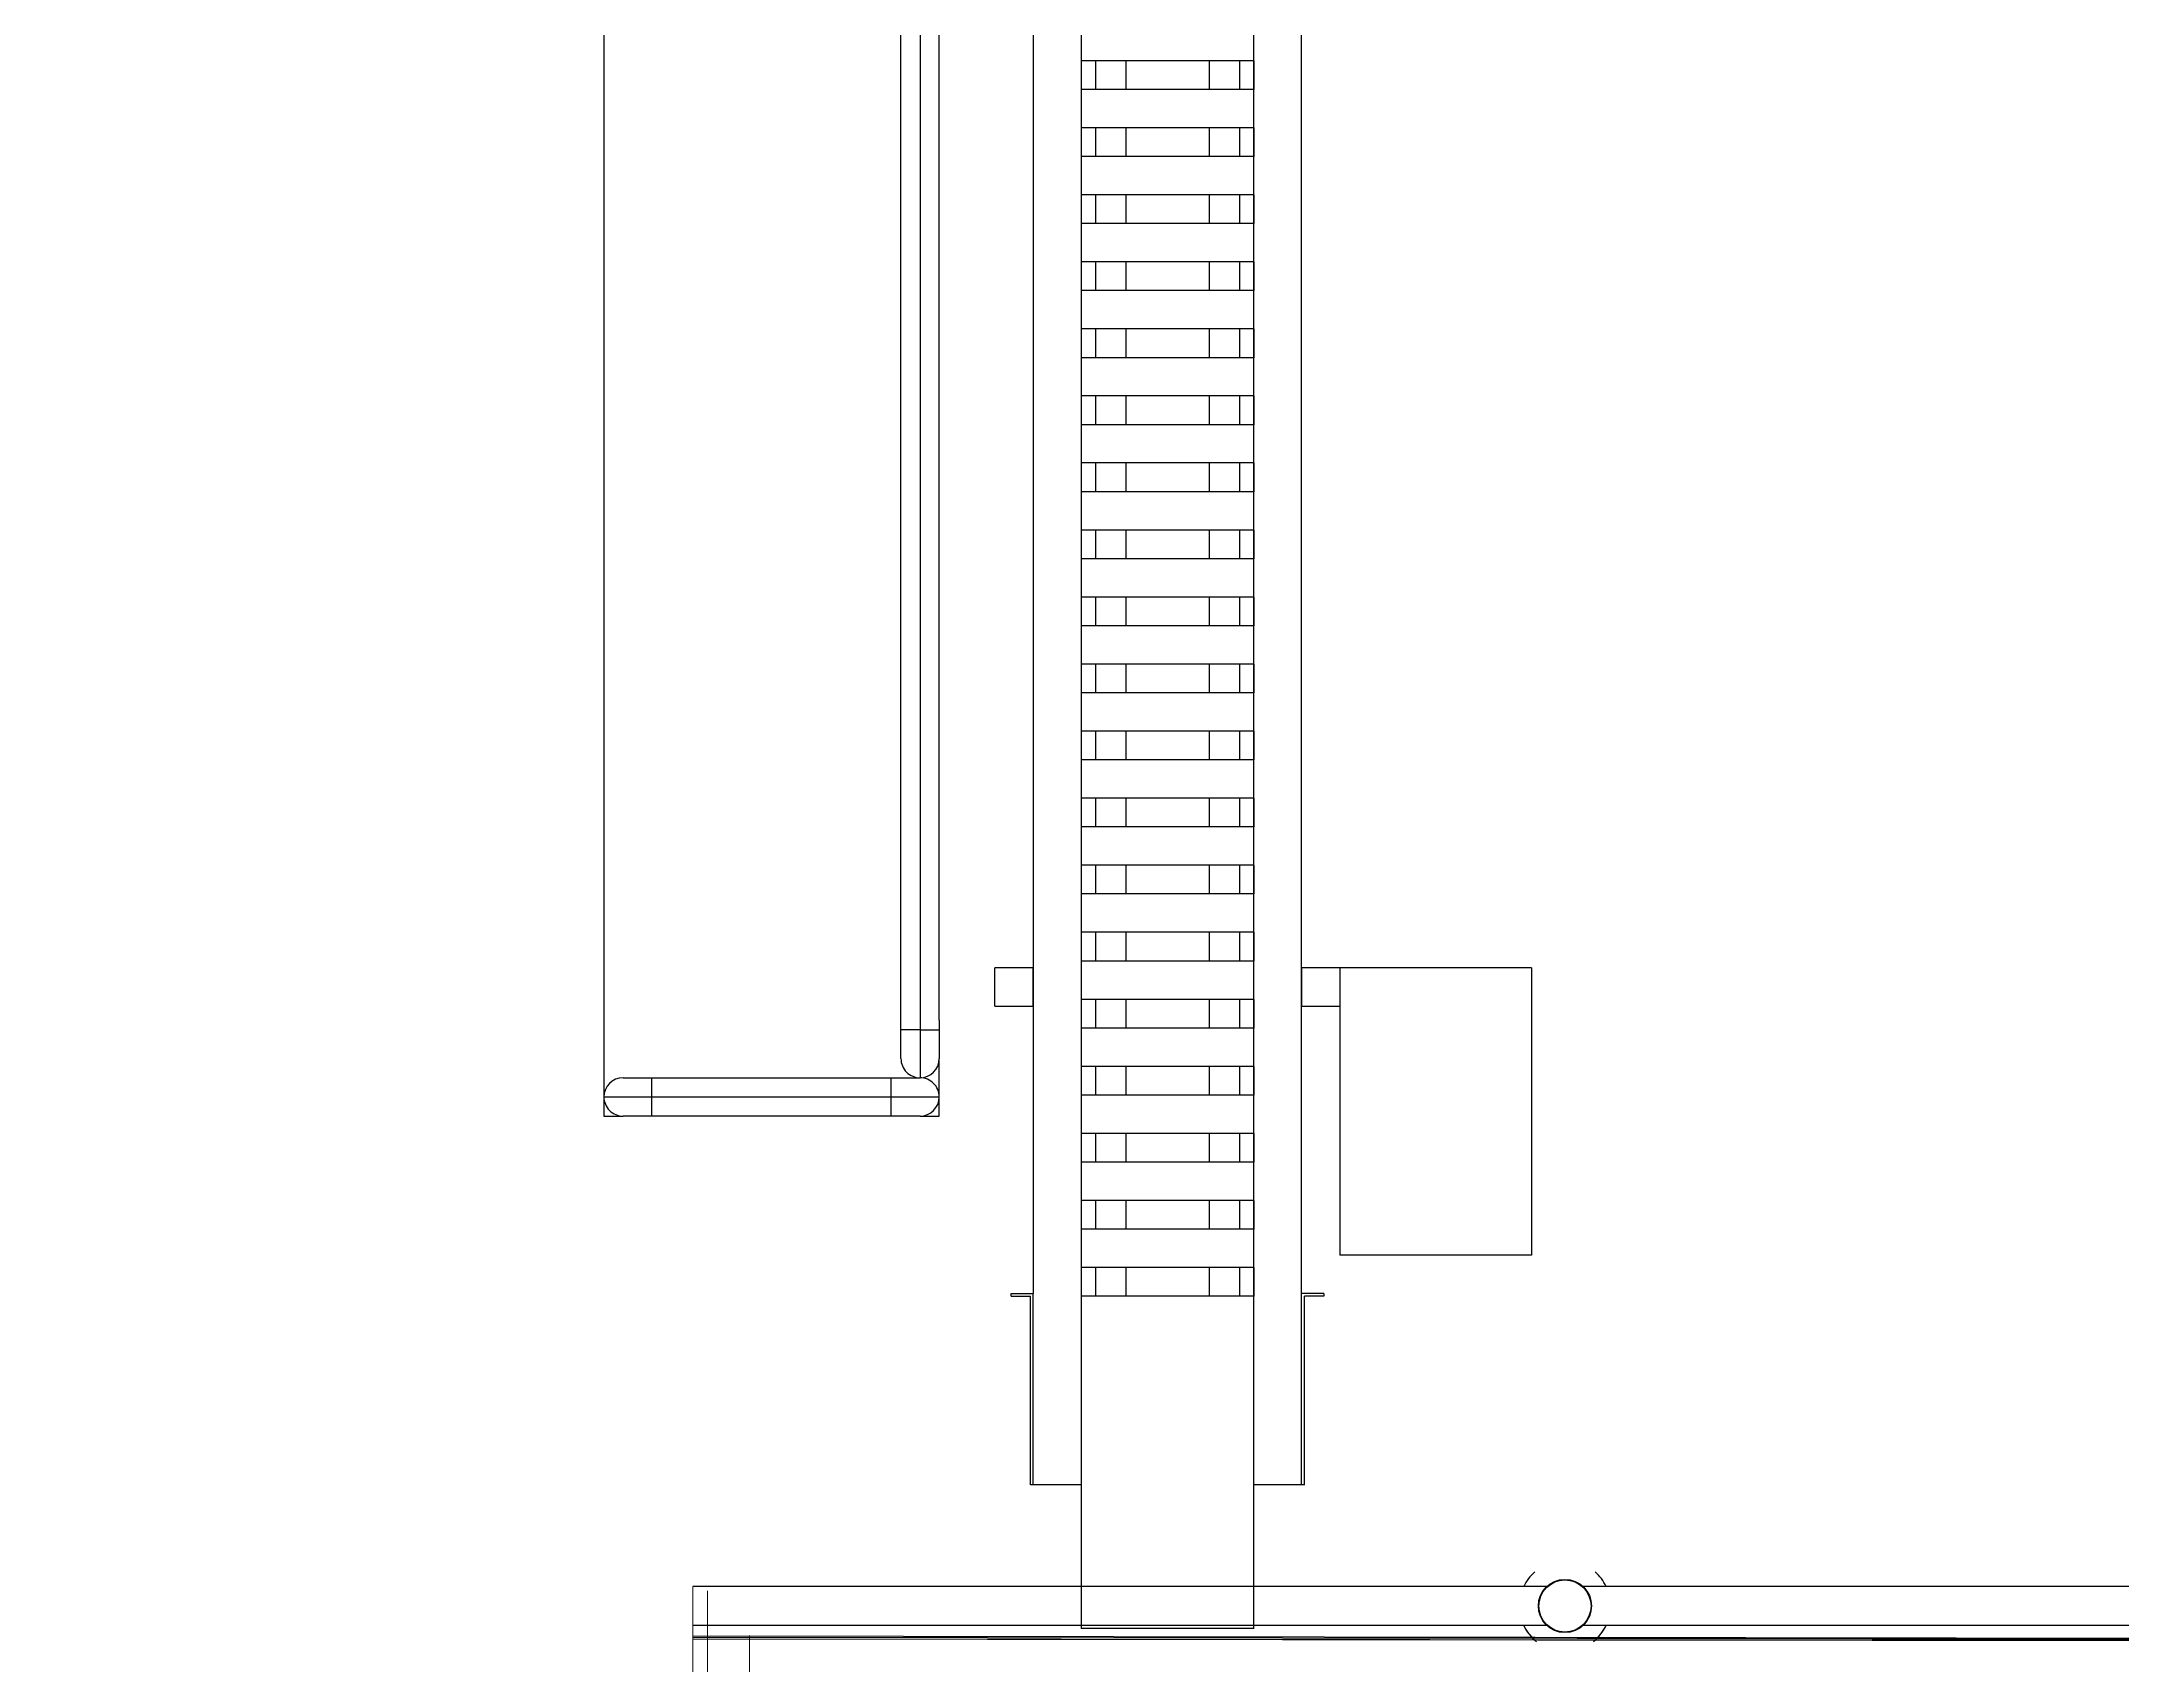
# Model space of a CAD drawing. Header units: inches. Extents: x -955375 to 106222, y -96450 to 64845.
# Drawn here: x 25675 to 27907, y 42076 to 43819 of the extents above; entities that cross this region are included whole.
import ezdxf

# ---------------------------------------------------------------- set-up
doc = ezdxf.new("R2010")
doc.units = ezdxf.units.IN
doc.header["$MEASUREMENT"] = 0
doc.linetypes.add('CONTINUA', pattern=[0])
doc.layers.add('ACHUTECH', color=24, linetype='Continuous', lineweight=18)
for name, color, linetype in [('DIBUJO', 2, 'Continuous'), ('Layer9', 7, 'Continuous'), ('maquinas', 7, 'Continuous')]:
    doc.layers.add(name, color=color, linetype=linetype)
doc.styles.get("Standard").update_dxf_attribs({"font": 'isocp2.shx'})
doc.dimstyles.new('SUPERPEQUEÑA', dxfattribs={"dimtxt": 0.1, "dimasz": 0.05, "dimexe": 0.1, "dimexo": 0.15, "dimgap": 0.05, "dimtad": 1, "dimzin": 0, "dimdsep": 46, "dimtxsty": 'Standard', "dimblk1": 'CRUZZ', "dimblk2": 'CRUZZ', "dimsah": 1, "dimcen": 0.03, "dimse1": 1, "dimse2": 1, "dimclrd": 109, "dimclre": 4, "dimclrt": 173, "dimadec": 0, "dimazin": 0, "dimtfac": 1, "dimtix": 1, "dimtmove": 1, "dimatfit": 3, "dimldrblk": 'CRUZZ', "dimfxl": 1, "dimtolj": 1, "dimtzin": 0, "dimlwd": -1, "dimarcsym": 0})

# ---------------------------------------------------------------- blocks, each defined once
blk = doc.blocks.new('CRUZ')
at = {"layer": 'DIBUJO', "color": 7, "lineweight": -3}
for p, q in [((-0.2, 0), (0.2, 0)), ((0, 0.2), (0, -0.2))]:
    blk.add_line(p, q, dxfattribs=at)
at = {"layer": 'DIBUJO', "color": 7, "lineweight": -3, "const_width": 0.05}
blk.add_lwpolyline([(0, 0, 1), (0, 0, 1)], format="xyb", close=True, dxfattribs=at)
blk = doc.blocks.new('CRUZZ')
at = {"layer": 'DIBUJO', "color": 3, "xscale": 10, "yscale": 10, "zscale": 10}
blk.add_blockref('CRUZ', (0, 0), dxfattribs=at)
blk = doc.blocks.new('*D185')
at = {"layer": 'ACHUTECH', "color": 7, "ltscale": 500, "transparency": 16777216}
blk.add_line((5118.7, 54499.2), (5118.7, 25409.9), dxfattribs=at)
at = {"layer": 'Defpoints', "color": 0, "linetype": 'CONTINUA', "ltscale": 500, "transparency": 16777216}
for p in [(26169.2, 54499.2), (5118.7, 25409.9), (6592.2, 25409.9)]:
    blk.add_point(p, dxfattribs=at)
at = {"layer": 'ACHUTECH', "color": 7, "linetype": 'CONTINUA', "ltscale": 500, "transparency": 16777216, "xscale": 0.05, "yscale": 0.05, "zscale": 0.05}
for p, rotation in [((5118.7, 54499.2), 90), ((5118.7, 25409.9), 270)]:
    blk.add_blockref('CRUZZ', p, dxfattribs=dict(at, rotation=rotation))
at = {"layer": 'ACHUTECH', "color": 7, "linetype": 'CONTINUA', "lineweight": 13, "ltscale": 500, "transparency": 16777216, "insert": (5118.6, 39954.5), "char_height": 0.15, "attachment_point": 5, "rotation": 90}
blk.add_mtext('\\A1;29089.32', dxfattribs=at)
blk = doc.blocks.new('ertyuiop')
at = {"layer": 'maquinas', "color": 3, "linetype": 'Continuous'}
for p, q in [((1016570.1, 78067.9, 1.1), (1016570.1, 78047.8, 1.1)), ((1018248.5, 78067.9, 1.1), (1016570.1, 78067.9, 1.1)), ((1016590.2, 78067.9, 1.1), (1016590.2, 78017.6, 1.1)), ((1016570.1, 78017.6, 1.1), (1016570.1, 78047.8, 1.1)), ((1016610.3, 78047.8, 1.1), (1016610.3, 78017.6, 1.1)), ((1016570.1, 78017.6, 1.1), (1016590.2, 78017.6, 1.1)), ((1016570.1, 78007.6, 1.1), (1016570.1, 78017.6, 1.1)), ((1016590.2, 78017.6, 1.1), (1016590.2, 77766.4, 1.1)), ((1016590.2, 78017.6, 1.1), (1016610.3, 78017.6, 1.1)), ((1016610.3, 78017.6, 1.1), (1016610.3, 78007.6, 1.1)), ((1016570.1, 77776.4, 1.1), (1016570.1, 78007.6, 1.1)), ((1016610.3, 78007.6, 1.1), (1016610.3, 77776.4, 1.1)), ((1016570.1, 77766.4, 1.1), (1016570.1, 77776.4, 1.1)), ((1016610.3, 77776.4, 1.1), (1016610.3, 77766.4, 1.1)), ((1016570.1, 77766.4, 1.1), (1016590.2, 77766.4, 1.1)), ((1016570.1, 77736.2, 1.1), (1016570.1, 77766.4, 1.1)), ((1016590.2, 77766.4, 1.1), (1016610.3, 77766.4, 1.1)), ((1016590.2, 77766.4, 1.1), (1016590.2, 77716.1, 1.1)), ((1016610.3, 77766.4, 1.1), (1016610.3, 77736.2, 1.1)), ((1016630.4, 77756.3, 1.1), (1016660.5, 77756.3, 1.1)), ((1016660.5, 77736.2, 1.1), (1016660.5, 77756.3, 1.1)), ((1016660.5, 77756.3, 1.1), (1016670.6, 77756.3, 1.1)), ((1016670.6, 77756.3, 1.1), (1018188.2, 77756.3, 1.1)), ((1016570.1, 77736.2, 1.1), (1016570.1, 77716.1, 1.1)), ((1016660.5, 77736.2, 1.1), (1016610.3, 77736.2, 1.1)), ((1016660.5, 77736.2, 1.1), (1016660.5, 77716.1, 1.1)), ((1018198.3, 77736.2, 1.1), (1016660.5, 77736.2, 1.1)), ((1016570.1, 77716.1, 1.1), (1016630.4, 77716.1, 1.1)), ((1016660.5, 77716.1, 1.1), (1016630.4, 77716.1, 1.1)), ((1016670.6, 77716.1, 1.1), (1016660.5, 77716.1, 1.1)), ((1016670.6, 77716.1, 1.1), (1018188.2, 77716.1, 1.1)), ((1016685.6, 77657.6, 1.1), (1016725.8, 77657.6, 1.1)), ((1016685.6, 77657.6, 1.1), (1016685.6, 77617.4, 1.1)), ((1016725.8, 77617.4, 1.1), (1016725.8, 77657.6, 1.1)), ((1016183.1, 77620.4, 1.1), (1016381.1, 77620.4, 1.1)), ((1016183.1, 77567.1, 1.1), (1016183.1, 77620.4, 1.1)), ((1016381.1, 77640.5, 1.1), (1016381.1, 77620.4, 1.1)), ((1016381.1, 77640.5, 1.1), (1016384.1, 77640.5, 1.1)), ((1016384.1, 77640.5, 1.1), (1016384.1, 77617.4, 1.1)), ((1016183.1, 77617.4, 1.1), (1016384.1, 77617.4, 1.1)), ((1019148, 77617.4, 1.1), (1016384.1, 77617.4, 1.1)), ((1016685.6, 77617.4, 1.1), (1016725.8, 77617.4, 1.1)), ((1019148, 77567.1, 1.1), (1016032.3, 77567.1, 1.1)), ((1016032.3, 77386.2, 1.1), (1016032.3, 77567.1, 1.1)), ((1016411.2, 77567.1, 1.1), (1016381.1, 77567.1, 1.1)), ((1016381.1, 77552.3, 1.1), (1016381.1, 77567.1, 1.1)), ((1016411.2, 77552.3, 1.1), (1016411.2, 77567.1, 1.1)), ((1016481.6, 77567.1, 1.1), (1016451.4, 77567.1, 1.1)), ((1016451.4, 77552.3, 1.1), (1016451.4, 77567.1, 1.1)), ((1016481.6, 77552.3, 1.1), (1016481.6, 77567.1, 1.1)), ((1016551.9, 77567.1, 1.1), (1016521.8, 77567.1, 1.1)), ((1016521.8, 77552.3, 1.1), (1016521.8, 77567.1, 1.1)), ((1016551.9, 77552.3, 1.1), (1016551.9, 77567.1, 1.1)), ((1016622.3, 77567.1, 1.1), (1016592.1, 77567.1, 1.1)), ((1016592.1, 77552.3, 1.1), (1016592.1, 77567.1, 1.1)), ((1016622.3, 77552.3, 1.1), (1016622.3, 77567.1, 1.1)), ((1016692.6, 77567.1, 1.1), (1016662.5, 77567.1, 1.1)), ((1016662.5, 77552.3, 1.1), (1016662.5, 77567.1, 1.1)), ((1016692.6, 77552.3, 1.1), (1016692.6, 77567.1, 1.1)), ((1016763, 77567.1, 1.1), (1016732.8, 77567.1, 1.1)), ((1016732.8, 77552.3, 1.1), (1016732.8, 77567.1, 1.1)), ((1016763, 77552.3, 1.1), (1016763, 77567.1, 1.1)), ((1016833.3, 77567.1, 1.1), (1016803.2, 77567.1, 1.1)), ((1016803.2, 77552.3, 1.1), (1016803.2, 77567.1, 1.1)), ((1016833.3, 77552.3, 1.1), (1016833.3, 77567.1, 1.1)), ((1016903.7, 77567.1, 1.1), (1016873.5, 77567.1, 1.1)), ((1016873.5, 77552.3, 1.1), (1016873.5, 77567.1, 1.1)), ((1016903.7, 77552.3, 1.1), (1016903.7, 77567.1, 1.1)), ((1016974.1, 77567.1, 1.1), (1016943.9, 77567.1, 1.1)), ((1016943.9, 77552.3, 1.1), (1016943.9, 77567.1, 1.1)), ((1016974.1, 77552.3, 1.1), (1016974.1, 77567.1, 1.1)), ((1017044.4, 77567.1, 1.1), (1017014.3, 77567.1, 1.1)), ((1017014.3, 77552.3, 1.1), (1017014.3, 77567.1, 1.1)), ((1017044.4, 77552.3, 1.1), (1017044.4, 77567.1, 1.1)), ((1017114.8, 77567.1, 1.1), (1017084.6, 77567.1, 1.1)), ((1017084.6, 77552.3, 1.1), (1017084.6, 77567.1, 1.1)), ((1017114.8, 77552.3, 1.1), (1017114.8, 77567.1, 1.1)), ((1017185.1, 77567.1, 1.1), (1017155, 77567.1, 1.1)), ((1017155, 77552.3, 1.1), (1017155, 77567.1, 1.1)), ((1017185.1, 77552.3, 1.1), (1017185.1, 77567.1, 1.1)), ((1017255.5, 77567.1, 1.1), (1017225.3, 77567.1, 1.1)), ((1017225.3, 77552.3, 1.1), (1017225.3, 77567.1, 1.1)), ((1017255.5, 77552.3, 1.1), (1017255.5, 77567.1, 1.1)), ((1017325.8, 77567.1, 1.1), (1017295.7, 77567.1, 1.1)), ((1017295.7, 77552.3, 1.1), (1017295.7, 77567.1, 1.1)), ((1017325.8, 77552.3, 1.1), (1017325.8, 77567.1, 1.1)), ((1017396.2, 77567.1, 1.1), (1017366, 77567.1, 1.1)), ((1017366, 77552.3, 1.1), (1017366, 77567.1, 1.1)), ((1017396.2, 77552.3, 1.1), (1017396.2, 77567.1, 1.1)), ((1017466.5, 77567.1, 1.1), (1017436.4, 77567.1, 1.1)), ((1017436.4, 77552.3, 1.1), (1017436.4, 77567.1, 1.1)), ((1017466.5, 77552.3, 1.1), (1017466.5, 77567.1, 1.1)), ((1017536.9, 77567.1, 1.1), (1017506.7, 77567.1, 1.1)), ((1017506.7, 77552.3, 1.1), (1017506.7, 77567.1, 1.1)), ((1017536.9, 77552.3, 1.1), (1017536.9, 77567.1, 1.1)), ((1017607.2, 77567.1, 1.1), (1017577.1, 77567.1, 1.1)), ((1017577.1, 77552.3, 1.1), (1017577.1, 77567.1, 1.1)), ((1017607.2, 77552.3, 1.1), (1017607.2, 77567.1, 1.1)), ((1017677.6, 77567.1, 1.1), (1017647.4, 77567.1, 1.1)), ((1017647.4, 77552.3, 1.1), (1017647.4, 77567.1, 1.1)), ((1017677.6, 77552.3, 1.1), (1017677.6, 77567.1, 1.1)), ((1016411.2, 77552.3, 1.1), (1016381.1, 77552.3, 1.1)), ((1016381.1, 77520.5, 1.1), (1016381.1, 77552.3, 1.1)), ((1016411.2, 77520.5, 1.1), (1016411.2, 77552.3, 1.1)), ((1016481.6, 77552.3, 1.1), (1016451.4, 77552.3, 1.1)), ((1016451.4, 77520.5, 1.1), (1016451.4, 77552.3, 1.1)), ((1016481.6, 77520.5, 1.1), (1016481.6, 77552.3, 1.1)), ((1016551.9, 77552.3, 1.1), (1016521.8, 77552.3, 1.1)), ((1016521.8, 77520.5, 1.1), (1016521.8, 77552.3, 1.1)), ((1016551.9, 77520.5, 1.1), (1016551.9, 77552.3, 1.1)), ((1016622.3, 77552.3, 1.1), (1016592.1, 77552.3, 1.1)), ((1016592.1, 77520.5, 1.1), (1016592.1, 77552.3, 1.1)), ((1016622.3, 77520.5, 1.1), (1016622.3, 77552.3, 1.1)), ((1016692.6, 77552.3, 1.1), (1016662.5, 77552.3, 1.1)), ((1016662.5, 77520.5, 1.1), (1016662.5, 77552.3, 1.1)), ((1016692.6, 77520.5, 1.1), (1016692.6, 77552.3, 1.1)), ((1016763, 77552.3, 1.1), (1016732.8, 77552.3, 1.1)), ((1016732.8, 77520.5, 1.1), (1016732.8, 77552.3, 1.1)), ((1016763, 77520.5, 1.1), (1016763, 77552.3, 1.1)), ((1016833.3, 77552.3, 1.1), (1016803.2, 77552.3, 1.1)), ((1016803.2, 77520.5, 1.1), (1016803.2, 77552.3, 1.1)), ((1016833.3, 77520.5, 1.1), (1016833.3, 77552.3, 1.1)), ((1016903.7, 77552.3, 1.1), (1016873.5, 77552.3, 1.1)), ((1016873.5, 77520.5, 1.1), (1016873.5, 77552.3, 1.1)), ((1016903.7, 77520.5, 1.1), (1016903.7, 77552.3, 1.1)), ((1016974.1, 77552.3, 1.1), (1016943.9, 77552.3, 1.1)), ((1016943.9, 77520.5, 1.1), (1016943.9, 77552.3, 1.1)), ((1016974.1, 77520.5, 1.1), (1016974.1, 77552.3, 1.1)), ((1017044.4, 77552.3, 1.1), (1017014.3, 77552.3, 1.1)), ((1017014.3, 77520.5, 1.1), (1017014.3, 77552.3, 1.1)), ((1017044.4, 77520.5, 1.1), (1017044.4, 77552.3, 1.1)), ((1017114.8, 77552.3, 1.1), (1017084.6, 77552.3, 1.1)), ((1017084.6, 77520.5, 1.1), (1017084.6, 77552.3, 1.1)), ((1017114.8, 77520.5, 1.1), (1017114.8, 77552.3, 1.1)), ((1017185.1, 77552.3, 1.1), (1017155, 77552.3, 1.1)), ((1017155, 77520.5, 1.1), (1017155, 77552.3, 1.1)), ((1017185.1, 77520.5, 1.1), (1017185.1, 77552.3, 1.1)), ((1017255.5, 77552.3, 1.1), (1017225.3, 77552.3, 1.1)), ((1017225.3, 77520.5, 1.1), (1017225.3, 77552.3, 1.1)), ((1017255.5, 77520.5, 1.1), (1017255.5, 77552.3, 1.1)), ((1017325.8, 77552.3, 1.1), (1017295.7, 77552.3, 1.1)), ((1017295.7, 77520.5, 1.1), (1017295.7, 77552.3, 1.1)), ((1017325.8, 77520.5, 1.1), (1017325.8, 77552.3, 1.1)), ((1017396.2, 77552.3, 1.1), (1017366, 77552.3, 1.1)), ((1017366, 77520.5, 1.1), (1017366, 77552.3, 1.1)), ((1017396.2, 77520.5, 1.1), (1017396.2, 77552.3, 1.1)), ((1017466.5, 77552.3, 1.1), (1017436.4, 77552.3, 1.1)), ((1017436.4, 77520.5, 1.1), (1017436.4, 77552.3, 1.1)), ((1017466.5, 77520.5, 1.1), (1017466.5, 77552.3, 1.1)), ((1017536.9, 77552.3, 1.1), (1017506.7, 77552.3, 1.1)), ((1017506.7, 77520.5, 1.1), (1017506.7, 77552.3, 1.1)), ((1017536.9, 77520.5, 1.1), (1017536.9, 77552.3, 1.1)), ((1017607.2, 77552.3, 1.1), (1017577.1, 77552.3, 1.1)), ((1017577.1, 77520.5, 1.1), (1017577.1, 77552.3, 1.1)), ((1017607.2, 77520.5, 1.1), (1017607.2, 77552.3, 1.1)), ((1017677.6, 77552.3, 1.1), (1017647.4, 77552.3, 1.1)), ((1017647.4, 77520.5, 1.1), (1017647.4, 77552.3, 1.1)), ((1017677.6, 77520.5, 1.1), (1017677.6, 77552.3, 1.1)), ((1016411.2, 77520.5, 1.1), (1016381.1, 77520.5, 1.1)), ((1016381.1, 77432.8, 1.1), (1016381.1, 77520.5, 1.1)), ((1016411.2, 77432.8, 1.1), (1016411.2, 77520.5, 1.1)), ((1016481.6, 77520.5, 1.1), (1016451.4, 77520.5, 1.1)), ((1016451.4, 77432.8, 1.1), (1016451.4, 77520.5, 1.1)), ((1016481.6, 77432.8, 1.1), (1016481.6, 77520.5, 1.1)), ((1016551.9, 77520.5, 1.1), (1016521.8, 77520.5, 1.1)), ((1016521.8, 77432.8, 1.1), (1016521.8, 77520.5, 1.1)), ((1016551.9, 77432.8, 1.1), (1016551.9, 77520.5, 1.1)), ((1016622.3, 77520.5, 1.1), (1016592.1, 77520.5, 1.1)), ((1016592.1, 77432.8, 1.1), (1016592.1, 77520.5, 1.1)), ((1016622.3, 77432.8, 1.1), (1016622.3, 77520.5, 1.1)), ((1016692.6, 77520.5, 1.1), (1016662.5, 77520.5, 1.1)), ((1016662.5, 77432.8, 1.1), (1016662.5, 77520.5, 1.1)), ((1016692.6, 77432.8, 1.1), (1016692.6, 77520.5, 1.1)), ((1016763, 77520.5, 1.1), (1016732.8, 77520.5, 1.1)), ((1016732.8, 77432.8, 1.1), (1016732.8, 77520.5, 1.1)), ((1016763, 77432.8, 1.1), (1016763, 77520.5, 1.1)), ((1016833.3, 77520.5, 1.1), (1016803.2, 77520.5, 1.1)), ((1016803.2, 77432.8, 1.1), (1016803.2, 77520.5, 1.1)), ((1016833.3, 77432.8, 1.1), (1016833.3, 77520.5, 1.1)), ((1016903.7, 77520.5, 1.1), (1016873.5, 77520.5, 1.1)), ((1016873.5, 77432.8, 1.1), (1016873.5, 77520.5, 1.1)), ((1016903.7, 77432.8, 1.1), (1016903.7, 77520.5, 1.1)), ((1016974.1, 77520.5, 1.1), (1016943.9, 77520.5, 1.1)), ((1016943.9, 77432.8, 1.1), (1016943.9, 77520.5, 1.1)), ((1016974.1, 77432.8, 1.1), (1016974.1, 77520.5, 1.1)), ((1017044.4, 77520.5, 1.1), (1017014.3, 77520.5, 1.1)), ((1017014.3, 77432.8, 1.1), (1017014.3, 77520.5, 1.1)), ((1017044.4, 77432.8, 1.1), (1017044.4, 77520.5, 1.1)), ((1017114.8, 77520.5, 1.1), (1017084.6, 77520.5, 1.1)), ((1017084.6, 77432.8, 1.1), (1017084.6, 77520.5, 1.1)), ((1017114.8, 77432.8, 1.1), (1017114.8, 77520.5, 1.1)), ((1017185.1, 77520.5, 1.1), (1017155, 77520.5, 1.1)), ((1017155, 77432.8, 1.1), (1017155, 77520.5, 1.1)), ((1017185.1, 77432.8, 1.1), (1017185.1, 77520.5, 1.1)), ((1017255.5, 77520.5, 1.1), (1017225.3, 77520.5, 1.1)), ((1017225.3, 77432.8, 1.1), (1017225.3, 77520.5, 1.1)), ((1017255.5, 77432.8, 1.1), (1017255.5, 77520.5, 1.1)), ((1017325.8, 77520.5, 1.1), (1017295.7, 77520.5, 1.1)), ((1017295.7, 77432.8, 1.1), (1017295.7, 77520.5, 1.1)), ((1017325.8, 77432.8, 1.1), (1017325.8, 77520.5, 1.1)), ((1017396.2, 77520.5, 1.1), (1017366, 77520.5, 1.1)), ((1017366, 77432.8, 1.1), (1017366, 77520.5, 1.1)), ((1017396.2, 77432.8, 1.1), (1017396.2, 77520.5, 1.1)), ((1017466.5, 77520.5, 1.1), (1017436.4, 77520.5, 1.1)), ((1017436.4, 77432.8, 1.1), (1017436.4, 77520.5, 1.1)), ((1017466.5, 77432.8, 1.1), (1017466.5, 77520.5, 1.1)), ((1017536.9, 77520.5, 1.1), (1017506.7, 77520.5, 1.1)), ((1017506.7, 77432.8, 1.1), (1017506.7, 77520.5, 1.1)), ((1017536.9, 77432.8, 1.1), (1017536.9, 77520.5, 1.1)), ((1017607.2, 77520.5, 1.1), (1017577.1, 77520.5, 1.1)), ((1017577.1, 77432.8, 1.1), (1017577.1, 77520.5, 1.1)), ((1017607.2, 77432.8, 1.1), (1017607.2, 77520.5, 1.1)), ((1017677.6, 77520.5, 1.1), (1017647.4, 77520.5, 1.1)), ((1017647.4, 77432.8, 1.1), (1017647.4, 77520.5, 1.1)), ((1017677.6, 77432.8, 1.1), (1017677.6, 77520.5, 1.1)), ((1016411.2, 77432.8, 1.1), (1016381.1, 77432.8, 1.1)), ((1016381.1, 77401.1, 1.1), (1016381.1, 77432.8, 1.1)), ((1016411.2, 77401.1, 1.1), (1016411.2, 77432.8, 1.1)), ((1016481.6, 77432.8, 1.1), (1016451.4, 77432.8, 1.1)), ((1016451.4, 77401.1, 1.1), (1016451.4, 77432.8, 1.1)), ((1016481.6, 77401.1, 1.1), (1016481.6, 77432.8, 1.1)), ((1016551.9, 77432.8, 1.1), (1016521.8, 77432.8, 1.1)), ((1016521.8, 77401.1, 1.1), (1016521.8, 77432.8, 1.1)), ((1016551.9, 77401.1, 1.1), (1016551.9, 77432.8, 1.1)), ((1016622.3, 77432.8, 1.1), (1016592.1, 77432.8, 1.1)), ((1016592.1, 77401.1, 1.1), (1016592.1, 77432.8, 1.1)), ((1016622.3, 77401.1, 1.1), (1016622.3, 77432.8, 1.1)), ((1016692.6, 77432.8, 1.1), (1016662.5, 77432.8, 1.1)), ((1016662.5, 77401.1, 1.1), (1016662.5, 77432.8, 1.1)), ((1016692.6, 77401.1, 1.1), (1016692.6, 77432.8, 1.1)), ((1016763, 77432.8, 1.1), (1016732.8, 77432.8, 1.1)), ((1016732.8, 77401.1, 1.1), (1016732.8, 77432.8, 1.1)), ((1016763, 77401.1, 1.1), (1016763, 77432.8, 1.1)), ((1016833.3, 77432.8, 1.1), (1016803.2, 77432.8, 1.1)), ((1016803.2, 77401.1, 1.1), (1016803.2, 77432.8, 1.1)), ((1016833.3, 77401.1, 1.1), (1016833.3, 77432.8, 1.1)), ((1016903.7, 77432.8, 1.1), (1016873.5, 77432.8, 1.1)), ((1016873.5, 77401.1, 1.1), (1016873.5, 77432.8, 1.1)), ((1016903.7, 77401.1, 1.1), (1016903.7, 77432.8, 1.1)), ((1016974.1, 77432.8, 1.1), (1016943.9, 77432.8, 1.1)), ((1016943.9, 77401.1, 1.1), (1016943.9, 77432.8, 1.1)), ((1016974.1, 77401.1, 1.1), (1016974.1, 77432.8, 1.1)), ((1017044.4, 77432.8, 1.1), (1017014.3, 77432.8, 1.1)), ((1017014.3, 77401.1, 1.1), (1017014.3, 77432.8, 1.1)), ((1017044.4, 77401.1, 1.1), (1017044.4, 77432.8, 1.1)), ((1017114.8, 77432.8, 1.1), (1017084.6, 77432.8, 1.1)), ((1017084.6, 77401.1, 1.1), (1017084.6, 77432.8, 1.1)), ((1017114.8, 77401.1, 1.1), (1017114.8, 77432.8, 1.1)), ((1017185.1, 77432.8, 1.1), (1017155, 77432.8, 1.1)), ((1017155, 77401.1, 1.1), (1017155, 77432.8, 1.1)), ((1017185.1, 77401.1, 1.1), (1017185.1, 77432.8, 1.1)), ((1017255.5, 77432.8, 1.1), (1017225.3, 77432.8, 1.1)), ((1017225.3, 77401.1, 1.1), (1017225.3, 77432.8, 1.1)), ((1017255.5, 77401.1, 1.1), (1017255.5, 77432.8, 1.1)), ((1017325.8, 77432.8, 1.1), (1017295.7, 77432.8, 1.1)), ((1017295.7, 77401.1, 1.1), (1017295.7, 77432.8, 1.1)), ((1017325.8, 77401.1, 1.1), (1017325.8, 77432.8, 1.1)), ((1017396.2, 77432.8, 1.1), (1017366, 77432.8, 1.1)), ((1017366, 77401.1, 1.1), (1017366, 77432.8, 1.1)), ((1017396.2, 77401.1, 1.1), (1017396.2, 77432.8, 1.1)), ((1017466.5, 77432.8, 1.1), (1017436.4, 77432.8, 1.1)), ((1017436.4, 77401.1, 1.1), (1017436.4, 77432.8, 1.1)), ((1017466.5, 77401.1, 1.1), (1017466.5, 77432.8, 1.1)), ((1017536.9, 77432.8, 1.1), (1017506.7, 77432.8, 1.1)), ((1017506.7, 77401.1, 1.1), (1017506.7, 77432.8, 1.1)), ((1017536.9, 77401.1, 1.1), (1017536.9, 77432.8, 1.1)), ((1017607.2, 77432.8, 1.1), (1017577.1, 77432.8, 1.1)), ((1017577.1, 77401.1, 1.1), (1017577.1, 77432.8, 1.1)), ((1017607.2, 77401.1, 1.1), (1017607.2, 77432.8, 1.1)), ((1017677.6, 77432.8, 1.1), (1017647.4, 77432.8, 1.1)), ((1017647.4, 77401.1, 1.1), (1017647.4, 77432.8, 1.1)), ((1017677.6, 77401.1, 1.1), (1017677.6, 77432.8, 1.1)), ((1016032.3, 77386.2, 1.1), (1019148, 77386.2, 1.1)), ((1016183.1, 77332.9, 1.1), (1016183.1, 77386.2, 1.1)), ((1016411.2, 77401.1, 1.1), (1016381.1, 77401.1, 1.1)), ((1016381.1, 77386.2, 1.1), (1016381.1, 77401.1, 1.1)), ((1016411.2, 77386.2, 1.1), (1016381.1, 77386.2, 1.1)), ((1016411.2, 77386.2, 1.1), (1016411.2, 77401.1, 1.1)), ((1016481.6, 77401.1, 1.1), (1016451.4, 77401.1, 1.1)), ((1016451.4, 77386.2, 1.1), (1016451.4, 77401.1, 1.1)), ((1016481.6, 77386.2, 1.1), (1016451.4, 77386.2, 1.1)), ((1016481.6, 77386.2, 1.1), (1016481.6, 77401.1, 1.1)), ((1016551.9, 77401.1, 1.1), (1016521.8, 77401.1, 1.1)), ((1016521.8, 77386.2, 1.1), (1016521.8, 77401.1, 1.1)), ((1016551.9, 77386.2, 1.1), (1016521.8, 77386.2, 1.1)), ((1016551.9, 77386.2, 1.1), (1016551.9, 77401.1, 1.1)), ((1016622.3, 77401.1, 1.1), (1016592.1, 77401.1, 1.1)), ((1016592.1, 77386.2, 1.1), (1016592.1, 77401.1, 1.1)), ((1016622.3, 77386.2, 1.1), (1016592.1, 77386.2, 1.1)), ((1016622.3, 77386.2, 1.1), (1016622.3, 77401.1, 1.1)), ((1016692.6, 77401.1, 1.1), (1016662.5, 77401.1, 1.1)), ((1016662.5, 77386.2, 1.1), (1016662.5, 77401.1, 1.1)), ((1016692.6, 77386.2, 1.1), (1016662.5, 77386.2, 1.1)), ((1016692.6, 77386.2, 1.1), (1016692.6, 77401.1, 1.1)), ((1016763, 77401.1, 1.1), (1016732.8, 77401.1, 1.1)), ((1016732.8, 77386.2, 1.1), (1016732.8, 77401.1, 1.1)), ((1016763, 77386.2, 1.1), (1016732.8, 77386.2, 1.1)), ((1016763, 77386.2, 1.1), (1016763, 77401.1, 1.1)), ((1016833.3, 77401.1, 1.1), (1016803.2, 77401.1, 1.1)), ((1016803.2, 77386.2, 1.1), (1016803.2, 77401.1, 1.1)), ((1016833.3, 77386.2, 1.1), (1016803.2, 77386.2, 1.1)), ((1016833.3, 77386.2, 1.1), (1016833.3, 77401.1, 1.1)), ((1016903.7, 77401.1, 1.1), (1016873.5, 77401.1, 1.1)), ((1016873.5, 77386.2, 1.1), (1016873.5, 77401.1, 1.1)), ((1016903.7, 77386.2, 1.1), (1016873.5, 77386.2, 1.1)), ((1016903.7, 77386.2, 1.1), (1016903.7, 77401.1, 1.1)), ((1016974.1, 77401.1, 1.1), (1016943.9, 77401.1, 1.1)), ((1016943.9, 77386.2, 1.1), (1016943.9, 77401.1, 1.1)), ((1016974.1, 77386.2, 1.1), (1016943.9, 77386.2, 1.1)), ((1016974.1, 77386.2, 1.1), (1016974.1, 77401.1, 1.1)), ((1017044.4, 77401.1, 1.1), (1017014.3, 77401.1, 1.1)), ((1017014.3, 77386.2, 1.1), (1017014.3, 77401.1, 1.1)), ((1017044.4, 77386.2, 1.1), (1017014.3, 77386.2, 1.1)), ((1017044.4, 77386.2, 1.1), (1017044.4, 77401.1, 1.1)), ((1017114.8, 77401.1, 1.1), (1017084.6, 77401.1, 1.1)), ((1017084.6, 77386.2, 1.1), (1017084.6, 77401.1, 1.1)), ((1017114.8, 77386.2, 1.1), (1017084.6, 77386.2, 1.1)), ((1017114.8, 77386.2, 1.1), (1017114.8, 77401.1, 1.1)), ((1017185.1, 77401.1, 1.1), (1017155, 77401.1, 1.1)), ((1017155, 77386.2, 1.1), (1017155, 77401.1, 1.1)), ((1017185.1, 77386.2, 1.1), (1017155, 77386.2, 1.1)), ((1017185.1, 77386.2, 1.1), (1017185.1, 77401.1, 1.1)), ((1017255.5, 77401.1, 1.1), (1017225.3, 77401.1, 1.1)), ((1017225.3, 77386.2, 1.1), (1017225.3, 77401.1, 1.1)), ((1017255.5, 77386.2, 1.1), (1017225.3, 77386.2, 1.1)), ((1017255.5, 77386.2, 1.1), (1017255.5, 77401.1, 1.1)), ((1017325.8, 77401.1, 1.1), (1017295.7, 77401.1, 1.1)), ((1017295.7, 77386.2, 1.1), (1017295.7, 77401.1, 1.1)), ((1017325.8, 77386.2, 1.1), (1017295.7, 77386.2, 1.1)), ((1017325.8, 77386.2, 1.1), (1017325.8, 77401.1, 1.1)), ((1017396.2, 77401.1, 1.1), (1017366, 77401.1, 1.1)), ((1017366, 77386.2, 1.1), (1017366, 77401.1, 1.1)), ((1017396.2, 77386.2, 1.1), (1017366, 77386.2, 1.1)), ((1017396.2, 77386.2, 1.1), (1017396.2, 77401.1, 1.1)), ((1017466.5, 77401.1, 1.1), (1017436.4, 77401.1, 1.1)), ((1017436.4, 77386.2, 1.1), (1017436.4, 77401.1, 1.1)), ((1017466.5, 77386.2, 1.1), (1017436.4, 77386.2, 1.1)), ((1017466.5, 77386.2, 1.1), (1017466.5, 77401.1, 1.1)), ((1017536.9, 77401.1, 1.1), (1017506.7, 77401.1, 1.1)), ((1017506.7, 77386.2, 1.1), (1017506.7, 77401.1, 1.1)), ((1017536.9, 77386.2, 1.1), (1017506.7, 77386.2, 1.1)), ((1017536.9, 77386.2, 1.1), (1017536.9, 77401.1, 1.1)), ((1017607.2, 77401.1, 1.1), (1017577.1, 77401.1, 1.1)), ((1017577.1, 77386.2, 1.1), (1017577.1, 77401.1, 1.1)), ((1017607.2, 77386.2, 1.1), (1017577.1, 77386.2, 1.1)), ((1017607.2, 77386.2, 1.1), (1017607.2, 77401.1, 1.1)), ((1017677.6, 77401.1, 1.1), (1017647.4, 77401.1, 1.1)), ((1017647.4, 77386.2, 1.1), (1017647.4, 77401.1, 1.1)), ((1017677.6, 77386.2, 1.1), (1017647.4, 77386.2, 1.1)), ((1017677.6, 77386.2, 1.1), (1017677.6, 77401.1, 1.1)), ((1016183.1, 77336, 1.1), (1016384.1, 77336, 1.1)), ((1016183.1, 77332.9, 1.1), (1016381.1, 77332.9, 1.1)), ((1016381.1, 77312.8, 1.1), (1016381.1, 77332.9, 1.1)), ((1016384.1, 77336, 1.1), (1019148, 77336, 1.1)), ((1016384.1, 77312.8, 1.1), (1016384.1, 77336, 1.1)), ((1016685.6, 77336, 1.1), (1016685.6, 77295.8, 1.1)), ((1016725.8, 77336, 1.1), (1016685.6, 77336, 1.1)), ((1016725.8, 77295.8, 1.1), (1016725.8, 77336, 1.1)), ((1016384.1, 77312.8, 1.1), (1016381.1, 77312.8, 1.1)), ((1016424.3, 77094.7, 1.1), (1016424.3, 77295.8, 1.1)), ((1016685.6, 77295.8, 1.1), (1016424.3, 77295.8, 1.1)), ((1016725.8, 77295.8, 1.1), (1016685.6, 77295.8, 1.1)), ((1016725.8, 77094.7, 1.1), (1016725.8, 77295.8, 1.1)), ((1016725.8, 77094.7, 1.1), (1016424.3, 77094.7, 1.1))]:
    blk.add_line(p, q, dxfattribs=at)
for centre, start, end in [((1016590.2, 78047.8, 1.1), 90, 180), ((1016590.2, 78047.8, 1.1), 0, 90), ((1016630.4, 77736.2, 1.1), 90, 180), ((1016590.2, 77736.2, 1.1), 180, 270), ((1016590.2, 77736.2, 1.1), 270, 0), ((1016630.4, 77736.2, 1.1), 180, 270)]:
    blk.add_arc(centre, 20.1, start, end, dxfattribs=at)
blk = doc.blocks.new('ja')
at = {"layer": 'Layer9', "color": 1}
for q in [(643.077, -218.3108), (643.077, -218.312), (643.077, -218.3136), (643.077, -218.3138)]:
    blk.add_line((650.0928, -218.3208), q, dxfattribs=at)
at = {"layer": 'maquinas', "color": 1, "linetype": 'Continuous', "lineweight": 15}
for p, q in [((643.077, -218.4941), (643.077, -218.2601)), ((643.092, -218.4941), (643.092, -218.2647)), ((643.1345, -218.4941), (643.1345, -218.3099))]:
    blk.add_line(p, q, dxfattribs=at)
at = {"layer": 'maquinas', "color": 1}
for p, q in [((643.9451, -218.2601), (643.077, -218.2601)), ((643.9451, -218.2999), (643.077, -218.2999))]:
    blk.add_line(p, q, dxfattribs=at)
at = {"layer": 'maquinas', "color": 1, "linetype": 'Continuous'}
for p, q in [((645.4046, -218.2601), (643.9801, -218.2601)), ((644.1951, -218.2601), (643.9809, -218.2601)), ((645.4092, -218.2999), (643.9801, -218.2999)), ((645.1398, -218.3149), (643.9347, -218.3149))]:
    blk.add_line(p, q, dxfattribs=at)
for radius in [0.027, 0.0265]:
    blk.add_circle((643.9626, -218.28), radius, dxfattribs=at)
for start, end in [(131.4329, 154.5781), (25.4219, 48.5671), (205.4219, 231.3526), (205.4219, 228.874), (308.6474, 334.5781), (311.126, 334.5781)]:
    blk.add_arc((643.9626, -218.28), 0.0463, start, end, dxfattribs=at)

msp = doc.modelspace()

# ---------------------------------------------------------------- block references
at = {"layer": 'ACHUTECH', "color": 4, "linetype": 'CONTINUA', "lineweight": 13, "xscale": 1056.663139986875, "yscale": 1056.663139986875, "zscale": 1056.663139986875}
msp.add_blockref('ja', (-653142.237, 272788.41, -0.179), dxfattribs=at)
at = {"layer": 'Layer9', "xscale": 1.022831221183081, "yscale": 1.022831221183081, "zscale": 1.022831221183081, "rotation": 89.99999999999999}
msp.add_blockref('ertyuiop', (106128.406, -997113.837, -1.125), dxfattribs=at)

# ---------------------------------------------------------------- dimensions: what is measured, and where the dimension line sits
at = {"layer": 'ACHUTECH', "color": 7, "linetype": 'CONTINUA', "lineweight": 13, "ltscale": 500}
dim = msp.add_linear_dim(base=(5118.653, 25409.883), p1=(26169.229, 54499.203), p2=(6592.24, 25409.883), angle=90, dimstyle='SUPERPEQUEÑA', override={"dimtxt": 0.15, "dimgap": 0.02, "dimclrd": 7, "dimclrt": 7, "dimfxl": 0.2}, dxfattribs=at)
dim.commit()
dim.dimension.update_dxf_attribs({"geometry": '*D185', "text_midpoint": (5118.558, 39954.543)})

doc.saveas('drawing.dxf')
